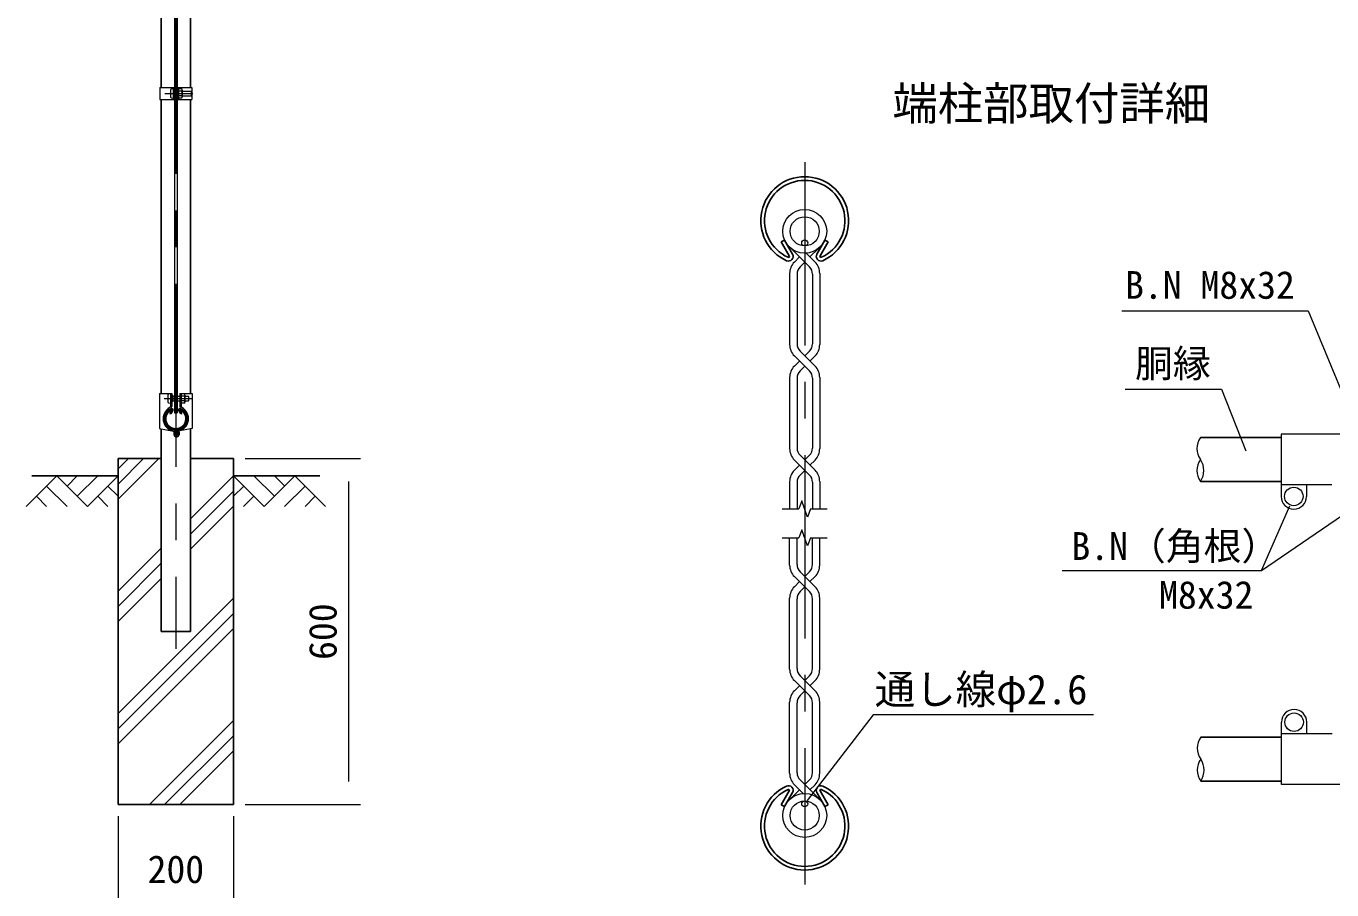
# Model space of a CAD drawing. Units: millimetres, scale not verified. Extents: x -4200 to 4200, y -2970 to 2970.
# Drawn here: x -303 to 1961, y -965 to 533 of the extents above; entities that cross this region are included whole.
import ezdxf
from ezdxf.enums import TextEntityAlignment as Align

# ---------------------------------------------------------------- set-up
doc = ezdxf.new("R2010")
doc.units = ezdxf.units.MM
doc.header["$LTSCALE"] = 10
doc.linetypes.add('USER1', pattern=[50.8, 31.75, -6.35, 6.35, -6.35])
for name, color, linetype, lineweight in [('0-0_D-TTL-TXT', 7, 'Continuous', 25), ('0-1_D-BMK', 2, 'USER1', 13), ('0-2_D-STR1', 1, 'Continuous', 25), ('0-3_D-STR-DIM', 7, 'Continuous', 13), ('0-6_D-BGD', 7, 'Continuous', 25), ('0-7_D-STR4', 7, 'Continuous', 25), ('0-8_D-DCR-HCH', 7, 'Continuous', 13), ('0-9_D-STR3', 3, 'Continuous', 13), ('0-A_D-STR2', 7, 'Continuous', 13), ('0-B_D-STR-TXT', 7, 'Continuous', 13)]:
    doc.layers.add(name, color=color, linetype=linetype, lineweight=lineweight)
doc.styles.add('ＭＳ ゴシック', font='')
doc.styles.get('ＭＳ ゴシック').set_extended_font_data('MS Gothic')

msp = doc.modelspace()

# ---------------------------------------------------------------- linework, layer by layer
at = {"layer": '0-1_D-BMK'}
for p, q in [((-43.67, 1610.27), (-43.67, -546.79)), ((-62.95, 416.22), (-14.07, 416.22)), ((1046.96, 296.9), (1046.96, -955.42)), ((-64, -112.79), (-15.12, -112.79))]:
    msp.add_line(p, q, dxfattribs=at)
at = {"layer": '0-2_D-STR1'}
for p, q in [((-69.07, 989.72), (-69.07, 426.72)), ((-18.27, 989.72), (-18.27, 426.72)), ((-69.07, 405.72), (-69.07, -103.79)), ((-18.27, 405.72), (-18.27, -103.79)), ((1006.23, 158.69), (1011.79, 161.9)), ((1020.27, 134.38), (1006.23, 158.69)), ((1025.83, 137.59), (1011.79, 161.9)), ((1068.1, 137.59), (1082.14, 161.9)), ((1073.66, 134.38), (1087.7, 158.69)), ((1087.7, 158.69), (1082.14, 161.9)), ((-50.35, -132.46), (-53.85, -138.54)), ((-48.96, -133.26), (-52.47, -139.34)), ((-38.39, -133.26), (-34.88, -139.34)), ((-37, -132.46), (-33.49, -138.54)), ((-53.85, -138.54), (-52.47, -139.34)), ((-33.49, -138.54), (-34.88, -139.34)), ((-69.07, -165.46), (-69.07, -516.79)), ((-18.27, -165.46), (-18.27, -516.79)), ((1873.24, -180.49), (1733.24, -180.49)), ((1873.24, -256.69), (1733.24, -256.69)), ((-18.27, -516.79), (-69.07, -516.79)), ((1873.74, -699.86), (1733.74, -699.86)), ((1873.74, -776.06), (1733.74, -776.06)), ((1020.27, -792.9), (1006.23, -817.21)), ((1025.83, -796.11), (1011.79, -820.42)), ((1068.1, -796.11), (1082.14, -820.42)), ((1073.66, -792.9), (1087.7, -817.21)), ((1006.23, -817.21), (1011.79, -820.42)), ((1087.7, -817.21), (1082.14, -820.42))]:
    msp.add_line(p, q, dxfattribs=at)
for centre, radius, start, end in [((1046.97, 195.7), 76.2, 294.32478, 245.67522), ((1046.97, 195.7), 69.78, 294.32478, 245.67522), ((1018.88, 133.58), 8.02, 245.67522, 30), ((1075.05, 133.58), 8.02, 150, 294.32478), ((1018.88, 133.58), 1.6, 245.67522, 30), ((1075.05, 133.58), 1.6, 150, 294.32478), ((-43.67, -147.79), 19.05, 114.32478, 65.67522), ((-43.67, -147.79), 17.45, 114.32478, 65.67522), ((-50.69, -132.26), 2, 330, 114.32478), ((-50.69, -132.26), 0.401, 330, 114.32478), ((-36.65, -132.26), 2, 65.67522, 210), ((-36.65, -132.26), 0.401, 65.67522, 210), ((1046.97, -854.22), 76.2, 114.32478, 65.67522), ((1046.97, -854.22), 69.78, 114.32478, 65.67522), ((1018.88, -792.1), 8.02, 330, 114.32478), ((1018.88, -792.1), 1.6, 330, 114.32478), ((1075.05, -792.1), 8.02, 65.67522, 210), ((1075.05, -792.1), 1.6, 65.67522, 210)]:
    msp.add_arc(centre, radius, start, end, dxfattribs=at)
at = {"layer": '0-3_D-STR-DIM'}
for p, q in [((76.33, -216.79), (276.33, -216.79)), ((256.33, -776.79), (256.33, -256.79)), ((1041.83, -290.16), (1036.7, -304.26)), ((1052.1, -318.36), (1041.83, -290.16)), ((1007.83, -304.26), (1036.7, -304.26)), ((1057.23, -304.26), (1052.1, -318.36)), ((1057.23, -304.26), (1086.1, -304.26)), ((1007.83, -354.26), (1036.7, -354.26)), ((1041.83, -340.16), (1036.7, -354.26)), ((1052.1, -368.35), (1041.83, -340.16)), ((1057.23, -354.26), (1052.1, -368.35)), ((1057.23, -354.26), (1086.1, -354.26)), ((-143.67, -836.79), (-143.67, -994.1)), ((56.33, -836.79), (56.33, -994.1)), ((76.33, -816.79), (276.33, -816.79))]:
    msp.add_line(p, q, dxfattribs=at)
for centre, start, end in [((1760.48, -199.54), 145.03504, 214.96496), ((1760.48, -237.64), 145.03422, 214.96578), ((1706, -237.64), 325.03504, 34.96496), ((1760.98, -718.91), 145.03504, 214.96496), ((1760.98, -757.01), 145.03422, 214.96578), ((1706.5, -757.01), 325.03504, 34.96496)]:
    msp.add_arc(centre, 33.24, start, end, dxfattribs=at)
at = {"layer": '0-6_D-BGD'}
for p, q in [((-293.67, -246.79), (-143.67, -246.79)), ((206.33, -246.79), (56.33, -246.79))]:
    msp.add_line(p, q, dxfattribs=at)
at = {"layer": '0-7_D-STR4'}
for p, q in [((-143.67, -216.79), (-143.67, -816.79)), ((-69.07, -216.79), (-143.67, -216.79)), ((56.33, -216.79), (-18.27, -216.79)), ((56.33, -216.79), (56.33, -816.79)), ((56.33, -816.79), (-143.67, -816.79))]:
    msp.add_line(p, q, dxfattribs=at)
at = {"layer": '0-8_D-DCR-HCH'}
for p, q in [((-143.67, -287.52), (-72.94, -216.79)), ((-143.67, -261), (-99.46, -216.79)), ((-143.67, -234.48), (-125.98, -216.79)), ((-250.1, -246.79), (-303.31, -300)), ((-250.1, -246.79), (-196.88, -300)), ((-232.36, -264.53), (-214.62, -246.79)), ((-214.62, -282.26), (-179.15, -246.79)), ((-196.88, -300), (-143.67, -246.79)), ((-18.27, -321.22), (56.33, -246.62)), ((109.54, -300), (56.33, -246.79)), ((127.28, -282.26), (91.8, -246.79)), ((162.75, -246.79), (109.54, -300)), ((145.11, -264.62), (127.28, -246.79)), ((162.75, -246.79), (215.96, -300)), ((-267.83, -264.53), (-232.2, -300)), ((-161.41, -264.53), (-143.67, -282.18)), ((74.07, -264.53), (56.33, -282.18)), ((180.49, -264.53), (144.85, -300)), ((-285.57, -282.26), (-267.75, -300)), ((-179.15, -282.26), (-161.33, -300)), ((-18.27, -347.73), (56.33, -273.13)), ((91.8, -282.26), (73.98, -300)), ((198.23, -282.26), (180.41, -300)), ((-18.27, -374.25), (56.33, -299.65)), ((-143.67, -446.62), (-69.07, -372.02)), ((-143.67, -473.13), (-69.07, -398.53)), ((-143.67, -499.65), (-69.07, -425.05)), ((-143.67, -658.75), (56.33, -458.75)), ((-143.67, -685.26), (56.33, -485.26)), ((-143.67, -711.78), (56.33, -511.78)), ((-89.58, -816.79), (56.33, -670.88)), ((-63.06, -816.79), (56.33, -697.4)), ((-36.55, -816.79), (56.33, -723.91))]:
    msp.add_line(p, q, dxfattribs=at)
at = {"layer": '0-9_D-STR3'}
for p, q in [((-45.92, 1569.21), (-45.92, -137.79)), ((-41.42, 1569.21), (-41.42, -137.79)), ((-71.37, 426.72), (-45.92, 426.72)), ((-53.02, 422.72), (-53.02, 409.72)), ((-48.22, 426.72), (-48.22, 405.72)), ((-48.22, 424.22), (-48.22, 408.22)), ((-48.22, 422.42), (-48.22, 410.02)), ((-41.42, 426.72), (-15.97, 426.72)), ((-39.12, 426.72), (-39.12, 405.72)), ((-33.62, 424.32), (-39.12, 424.32)), ((-39.12, 424.32), (-39.12, 408.12)), ((-39.12, 422.42), (-39.12, 410.02)), ((-33.62, 420.27), (-39.12, 420.27)), ((-33.62, 412.17), (-39.12, 412.17)), ((-33.62, 408.12), (-39.12, 408.12)), ((-32.62, 422.13), (-32.62, 410.18)), ((-32.62, 420.22), (-17.22, 420.22)), ((-32.62, 412.22), (-17.22, 412.22)), ((-17.22, 420.22), (-17.22, 412.22)), ((-15.97, 426.72), (-15.97, 405.72)), ((-41.42, 405.72), (-15.97, 405.72)), ((-72.22, -103.79), (-72.22, -164.87)), ((-72.22, -103.79), (-50.67, -103.79)), ((-57.77, -106.29), (-57.77, -119.29)), ((-52.97, -103.79), (-52.97, -126.61)), ((-50.67, -103.79), (-50.67, -126.61)), ((-48.97, -107.47), (-50.67, -107.47)), ((-48.97, -107.47), (-48.97, -118.11)), ((-48.97, -108.79), (-45.92, -108.79)), ((-41.42, -108.79), (-36.67, -108.79)), ((-36.67, -103.79), (-36.67, -126.61)), ((-36.67, -103.79), (-15.12, -103.79)), ((-34.37, -103.79), (-34.37, -126.61)), ((-28.87, -104.69), (-34.37, -104.69)), ((-28.87, -108.74), (-34.37, -108.74)), ((-27.87, -106.87), (-27.87, -118.83)), ((-27.87, -108.79), (-21.97, -108.79)), ((-21.97, -108.79), (-21.97, -116.79)), ((-15.12, -103.79), (-15.12, -164.87)), ((-48.97, -118.11), (-50.67, -118.11)), ((-48.97, -116.79), (-45.92, -116.79)), ((-41.42, -116.79), (-36.67, -116.79)), ((-28.87, -116.84), (-34.37, -116.84)), ((-28.87, -120.89), (-34.37, -120.89)), ((-27.87, -116.79), (-21.97, -116.79)), ((-45.92, -137.79), (-41.42, -137.79)), ((-72.22, -164.87), (-47.78, -169.4)), ((-46.97, -170.38), (-46.97, -175.79)), ((-44.67, -170.38), (-44.67, -175.79)), ((-43.67, -176.79), (-41.37, -176.79)), ((-43.67, -179.09), (-41.37, -179.09)), ((-42.67, -170.38), (-42.67, -175.29)), ((-42.67, -175.29), (-40.37, -175.29)), ((-40.37, -170.38), (-40.37, -175.79)), ((-40.37, -170.38), (-38.07, -170.38)), ((-15.12, -164.87), (-39.56, -169.4)), ((-38.07, -170.38), (-38.07, -175.79)), ((1873.24, -174.59), (1873.24, -262.59)), ((1976.84, -174.59), (1873.24, -174.59)), ((1873.24, -262.59), (1873.24, -282.59)), ((1961.24, -262.59), (1873.24, -262.59)), ((1917.24, -262.59), (1917.24, -282.59)), ((1873.74, -693.96), (1873.74, -673.96)), ((1917.74, -693.96), (1917.74, -673.96)), ((1873.74, -781.96), (1873.74, -693.96)), ((1961.74, -693.96), (1873.74, -693.96)), ((1977.34, -781.96), (1873.74, -781.96))]:
    msp.add_line(p, q, dxfattribs=at)
msp.add_lwpolyline([(-71.37, 426.72), (-71.37, 405.72), (-45.92, 405.72)], dxfattribs=at)
for centre, radius in [((1046.96, 157.11), 5.2), ((1895.24, -282.59), 16), ((1895.74, -673.96), 16), ((1046.96, -815.63), 5.2)]:
    msp.add_circle(centre, radius, dxfattribs=at)
for centre, radius, start, end in [((-35.16, 422.29), 2.54, 307.21089, 52.78911), ((-41.32, 416.22), 8.7, 332.26063, 27.73937), ((-35.17, 410.14), 2.55, 307.42505, 52.57495), ((-24.72, 416.22), 8.5, 331.92751, 28.07249), ((-30.41, -106.71), 2.54, 307.21089, 52.78911), ((-36.57, -112.79), 8.7, 332.26063, 27.73937), ((-29.47, -112.79), 8.5, 331.92751, 28.07249), ((-43.67, -147.79), 22, 118.0884, 259.22478), ((-43.67, -147.79), 19.7, 118.0884, 259.22478), ((-54.97, -126.61), 2, 298.0884, 0), ((-54.97, -126.61), 4.3, 298.0884, 0), ((-43.67, -147.79), 19.7, 280.77522, 61.9116), ((-43.67, -147.79), 22, 280.77522, 61.9116), ((-32.37, -126.61), 4.3, 180, 241.9116), ((-32.37, -126.61), 2, 180, 241.9116), ((-30.42, -118.86), 2.55, 307.42505, 52.57495), ((-47.97, -170.38), 1, 0, 79.22478), ((-47.97, -170.38), 3.3, 0, 79.22478), ((-43.67, -175.79), 3.3, 180, 270), ((-43.67, -175.79), 1, 180, 270), ((-39.37, -170.38), 3.3, 100.77522, 180), ((-41.37, -175.79), 3.3, 270, 0), ((-41.37, -175.79), 1, 270, 0), ((-39.37, -170.38), 1, 100.77522, 180), ((1895.24, -282.59), 22, 180, 0), ((1895.74, -673.96), 22, 0, 180)]:
    msp.add_arc(centre, radius, start, end, dxfattribs=at)
for centre, start_param, end_param in [((-48.22, 422.72), 1.5707963, 3.1415927), ((-48.22, 409.72), 3.1415927, 4.712389), ((-52.97, -106.29), 1.5707963, 3.1415927), ((-52.97, -119.29), 3.1415927, 4.712389)]:
    msp.add_ellipse(centre, major_axis=(4.8, 0), ratio=0.3125, start_param=start_param, end_param=end_param, dxfattribs=at)
at = {"layer": '0-A_D-STR2'}
for p, q in [((1046.96, 123.64), (1023.24, 147.37)), ((1064.85, 123.9), (1049.59, 139.17)), ((1056.04, 132.72), (1070.69, 147.37)), ((1029.08, 123.9), (1037.89, 132.72)), ((1038.86, 115.54), (1046.96, 123.64)), ((1055.07, 115.54), (1046.96, 123.64)), ((1020.88, 104.1), (1020.88, -19.14)), ((1033.71, 103.1), (1033.71, -18.14)), ((1060.22, 103.1), (1060.22, -18.14)), ((1073.05, 104.1), (1073.05, -19.14)), ((1046.96, -56.83), (1029.08, -38.94)), ((1064.85, -56.57), (1038.86, -30.58)), ((1055.07, -30.58), (1046.96, -38.68)), ((1064.85, -38.94), (1056.04, -47.76)), ((1037.89, -47.76), (1029.08, -56.57)), ((1029.08, -56.57), (1037.89, -47.76)), ((1038.86, -64.93), (1046.96, -56.83)), ((1055.07, -64.93), (1046.96, -56.83)), ((1020.88, -76.37), (1020.88, -199.62)), ((1033.71, -77.38), (1033.71, -198.61)), ((1060.22, -77.38), (1060.22, -198.61)), ((1073.05, -76.37), (1073.05, -199.62)), ((1046.96, -237.31), (1029.08, -219.42)), ((1064.85, -237.04), (1038.86, -211.05)), ((1055.07, -211.05), (1046.96, -219.16)), ((1064.85, -219.42), (1056.04, -228.23)), ((1037.89, -228.23), (1029.08, -237.04)), ((1029.08, -237.04), (1037.89, -228.23)), ((1038.86, -245.41), (1046.96, -237.31)), ((1055.07, -245.41), (1046.96, -237.31)), ((1020.88, -256.84), (1020.88, -304.26)), ((1033.71, -257.85), (1033.71, -304.26)), ((1060.22, -257.85), (1060.22, -304.26)), ((1073.05, -256.84), (1073.05, -304.26)), ((1020.88, -401.67), (1020.88, -354.26)), ((1033.71, -400.67), (1033.71, -354.26)), ((1060.22, -400.67), (1060.22, -354.26)), ((1073.05, -401.67), (1073.05, -354.26)), ((1055.07, -447.46), (1029.08, -421.47)), ((1064.85, -439.1), (1038.86, -413.11)), ((1055.07, -413.11), (1046.96, -421.21)), ((1064.85, -421.47), (1056.04, -430.29)), ((1037.89, -430.29), (1029.08, -439.1)), ((1046.96, -439.36), (1038.86, -447.46)), ((1020.88, -582.15), (1020.88, -458.9)), ((1033.71, -581.14), (1033.71, -459.91)), ((1060.22, -581.14), (1060.22, -459.91)), ((1073.05, -582.15), (1073.05, -458.9)), ((1055.07, -627.94), (1029.08, -601.95)), ((1037.89, -610.76), (1029.08, -619.57)), ((1064.85, -619.57), (1038.86, -593.58)), ((1055.07, -593.58), (1046.96, -601.69)), ((1064.85, -601.95), (1056.04, -610.76)), ((1046.96, -619.84), (1038.86, -627.94)), ((1020.88, -762.62), (1020.88, -639.37)), ((1033.71, -761.61), (1033.71, -640.38)), ((1060.22, -761.61), (1060.22, -640.38)), ((1073.05, -762.62), (1073.05, -639.37)), ((1037.89, -791.23), (1023.24, -805.89)), ((1029.08, -782.42), (1044.34, -797.69)), ((1038.86, -774.06), (1070.69, -805.89)), ((1055.07, -774.06), (1046.96, -782.16)), ((1064.85, -782.42), (1056.04, -791.23))]:
    msp.add_line(p, q, dxfattribs=at)
for centre, radius in [((1046.96, 177.18), 38.1), ((1046.96, 177.18), 25.27), ((1046.96, -835.7), 38.1), ((1046.96, -835.7), 25.27)]:
    msp.add_circle(centre, radius, dxfattribs=at)
for centre, radius, start, end in [((1048.88, 104.1), 28, 135, 180), ((1048.88, 104.1), 15.2, 131.19984, 183.80396), ((1045.05, 104.1), 15.2, 356.19604, 48.80016), ((1045.05, 104.1), 28, 0, 45), ((1048.88, -19.14), 28, 180, 225), ((1048.88, -19.14), 15.2, 176.19604, 228.80016), ((1045.05, -19.14), 15.2, 311.19984, 3.80396), ((1045.05, -19.14), 28, 315, 0), ((1048.88, -76.37), 28, 135, 180), ((1048.88, -76.37), 15.2, 131.19984, 183.80396), ((1045.05, -76.37), 15.2, 356.19604, 48.80016), ((1045.05, -76.37), 28, 0, 45), ((1048.88, -199.62), 28, 180, 225), ((1048.88, -199.62), 15.2, 176.19604, 228.80016), ((1045.05, -199.62), 15.2, 311.19984, 3.80396), ((1045.05, -199.62), 28, 315, 0), ((1048.88, -256.84), 28, 135, 180), ((1048.88, -256.84), 15.2, 131.19984, 183.80396), ((1045.05, -256.84), 15.2, 356.19604, 48.80016), ((1045.05, -256.84), 28, 0, 45), ((1048.88, -401.67), 28, 180, 225), ((1048.88, -401.67), 15.2, 176.19604, 228.80016), ((1045.05, -401.67), 15.2, 311.19984, 3.80396), ((1045.05, -401.67), 28, 315, 0), ((1048.88, -458.9), 28, 135, 180), ((1048.88, -458.9), 15.2, 131.19984, 183.80396), ((1045.05, -458.9), 15.2, 356.19604, 48.80016), ((1045.05, -458.9), 28, 0, 45), ((1048.88, -582.15), 28, 180, 225), ((1048.88, -582.15), 15.2, 176.19604, 228.80016), ((1045.05, -582.15), 15.2, 311.19984, 3.80396), ((1045.05, -582.15), 28, 315, 0), ((1048.88, -639.37), 28, 135, 180), ((1048.88, -639.37), 15.2, 131.19984, 183.80396), ((1045.05, -639.37), 15.2, 356.19604, 48.80016), ((1045.05, -639.37), 28, 0, 45), ((1048.88, -762.62), 28, 180, 225), ((1048.88, -762.62), 15.2, 176.19604, 228.80016), ((1045.05, -762.62), 15.2, 311.19984, 3.80396), ((1045.05, -762.62), 28, 315, 0)]:
    msp.add_arc(centre, radius, start, end, dxfattribs=at)
at = {"layer": '0-B_D-STR-TXT'}
for points in [[(1596.82, 39.06), (1919.88, 39.06), (2021.37, -204.69)], [(1602.94, -96.58), (1769.96, -96.58), (1811.95, -203.45)], [(1493.23, -410.93), (1839.3, -410.93), (2003.38, -298.75)], [(1493.23, -410.93), (1839.3, -410.93), (1888.05, -299.1)], [(1547.84, -661.4), (1165.91, -661.4), (1051.36, -809.93)]]:
    msp.add_lwpolyline(points, dxfattribs=at)

# ---------------------------------------------------------------- texts
at = {"layer": '0-0_D-TTL-TXT', "style": 'ＭＳ ゴシック'}
msp.add_text('端柱部取付詳細', height=57.7, dxfattribs=at).set_placement((1199.07, 352.91), align=Align.BOTTOM_LEFT)
at = {"layer": '0-3_D-STR-DIM', "style": 'ＭＳ ゴシック'}
msp.add_text('600', height=48.09, rotation=90, dxfattribs=at).set_placement((249.58, -566.04), align=Align.BOTTOM_LEFT)
msp.add_text('200', height=48.09, dxfattribs=at).set_placement((-92.67, -967.36), align=Align.BOTTOM_LEFT)
at = {"layer": '0-B_D-STR-TXT', "style": 'ＭＳ ゴシック'}
for s, height, p in [('B.N M8x32', 48.09, (1602.56, 45.77)), ('胴縁', 48.09, (1619.87, -90.29)), ('B.N（角根）', 48.09, (1509.47, -407)), ('M8x32', 48.09, (1661.55, -491.58)), ('通し線φ2.6', 51.45, (1168.5, -658.29))]:
    msp.add_text(s, height=height, dxfattribs=at).set_placement(p, align=Align.BOTTOM_LEFT)

doc.saveas('drawing.dxf')
